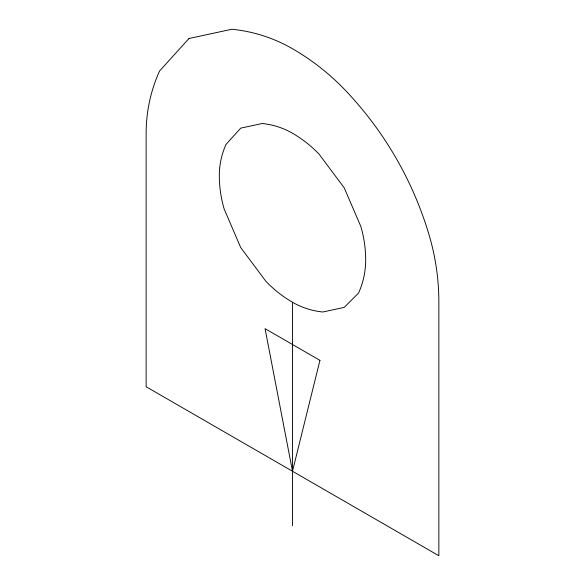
<?xml version="1.0" encoding="UTF-8"?>
<svg xmlns="http://www.w3.org/2000/svg" width="585" height="585" viewBox="0 0 585 585"><rect width="100%" height="100%" fill="white"/><g stroke="black" fill="none" stroke-linecap="round" stroke-linejoin="round"><path stroke-width="0.88" d="M292.5 302.248A75.509 75.509 0 0 0 322.81 311.995L344.243 307.374L358.554 293.048A80.182 80.182 0 0 0 365.676 259.996A118.265 118.265 0 0 0 360.777 226.307L344.243 187.873L319.227 154.338A118.265 118.265 0 0 0 292.5 133.248A75.509 75.509 0 0 0 262.19 123.501L240.757 128.122L226.037 144.371A75.509 75.509 0 0 0 219.324 175.5A118.265 118.265 0 0 0 224.223 209.189L240.757 247.623L265.773 281.158A118.265 118.265 0 0 0 292.5 302.248L292.5 525.754M319.944 360.345L292.5 471.247L265.056 328.653L319.944 360.345M189.006 38.493L159.566 70.997A151.025 151.025 0 0 0 146.14 133.248L146.14 386.751L438.86 555.75L438.86 302.248A236.523 236.523 0 0 0 429.061 234.87A357.325 357.325 0 0 0 345.947 90.924A236.523 236.523 0 0 0 292.5 48.745A151.025 151.025 0 0 0 231.879 29.25L189.006 38.493"/></g></svg>
